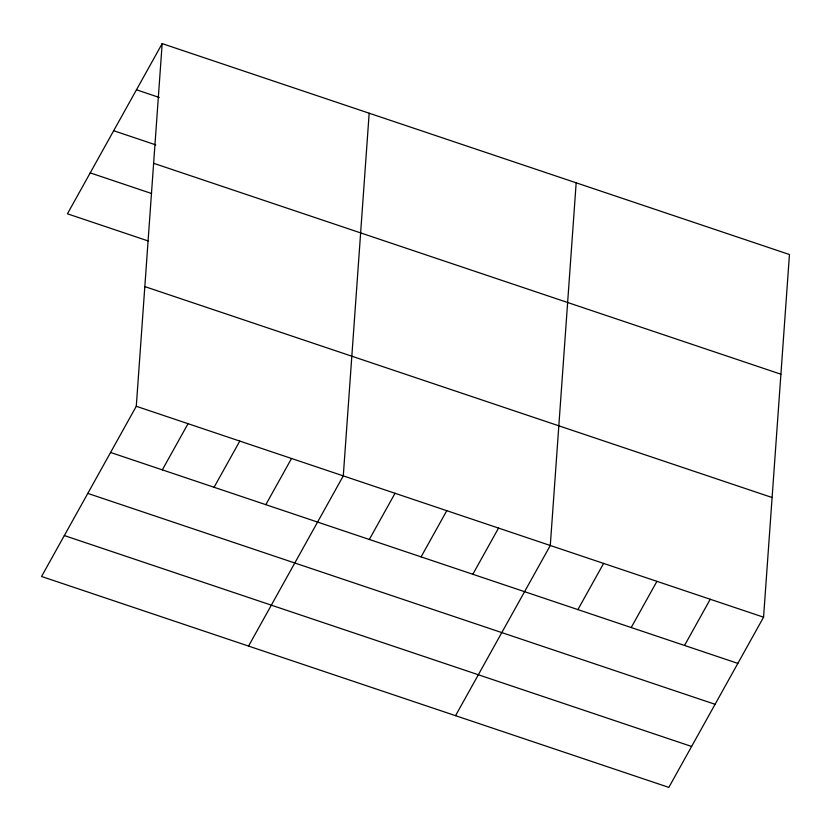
<?xml version="1.0" encoding="UTF-8"?>
<svg xmlns="http://www.w3.org/2000/svg" width="831" height="831" viewBox="0 0 831 831"><rect width="100%" height="100%" fill="white"/><g stroke="black" fill="none" stroke-linecap="round" stroke-linejoin="round"><path stroke-width="1.25" d="M136.284 406.286L162.17 43.607L789.45 254.525L763.564 617.194L668.83 787.393L41.55 576.475L136.284 406.286L763.564 617.194M369.172 113.213L343.286 475.883L248.552 646.082M576.174 182.81L550.288 545.489L455.554 715.678M162.17 43.607L67.436 213.806L148.074 240.917M162.325 469.868L188.035 423.685M214.076 487.267L239.785 441.084M265.827 504.666L291.536 458.483M369.328 539.475L395.037 493.282M421.078 556.874L446.787 510.681M472.829 574.273L498.538 528.09M577.898 609.601L603.607 563.418M631.217 627.53L656.926 581.347M684.536 645.458L710.245 599.265M136.461 89.8L159.323 97.487M113.681 130.716L155.802 144.885M153.621 163.291L780.911 374.21M90.215 172.879L151.595 193.519M144.823 286.602L772.103 497.52M110.575 452.469L737.855 663.387M87.795 493.396L715.076 704.304M64.33 535.559L691.61 746.467"/></g></svg>
